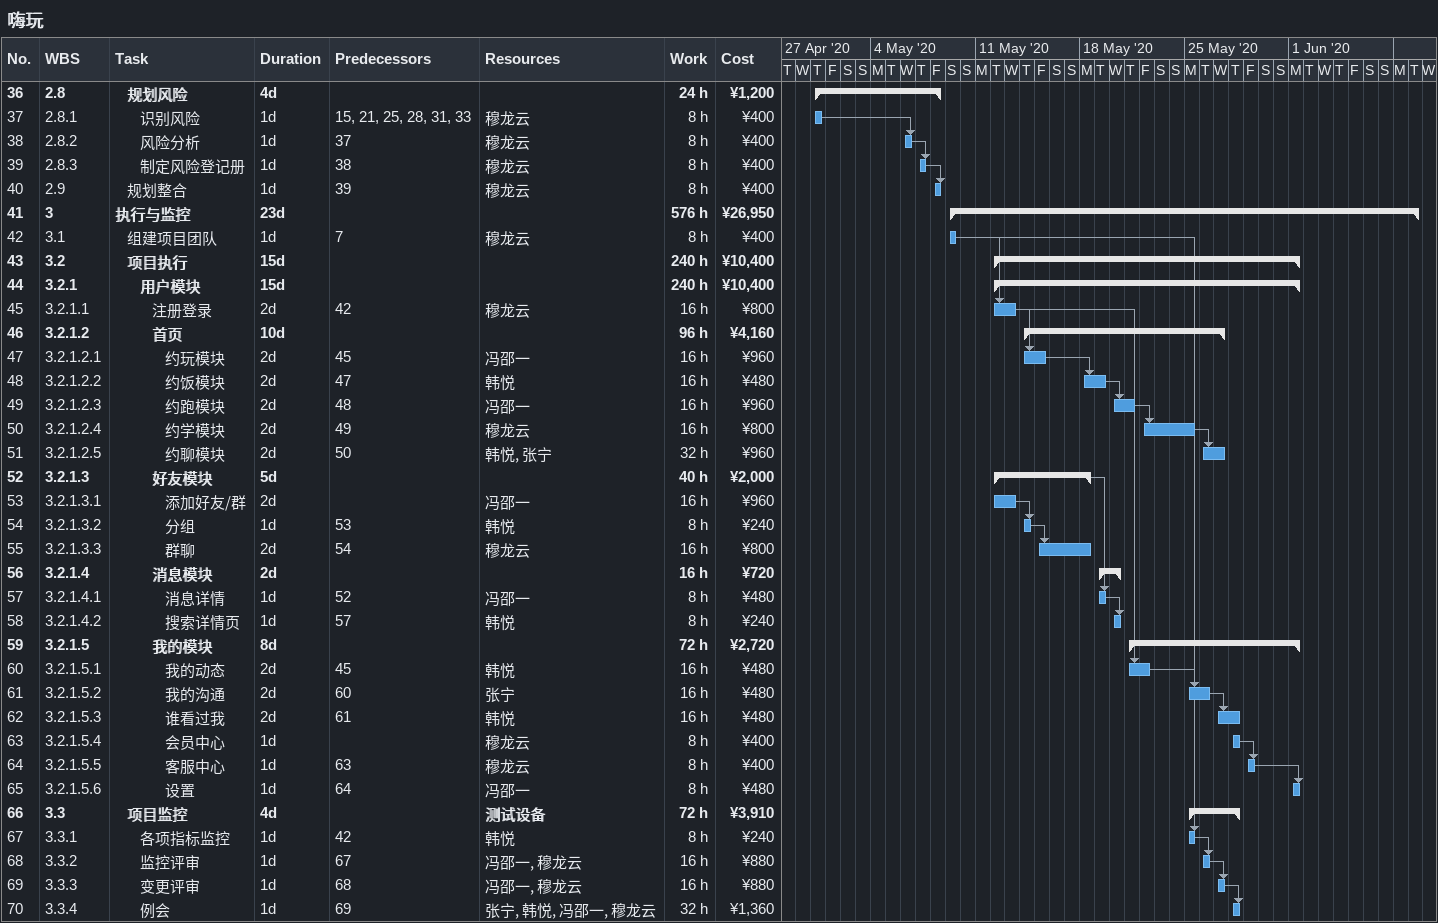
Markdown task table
嗨玩

| ID | WBS | Task | Duration | Start | Finish | Predecessors | Resources | Work (h) | Cost (¥) |
|---|---|---|---|---|---|---|---|---|---|
| 36 | 2.8 | **规划风险** | 4d | 2020-04-30 | 2020-05-08 |  |  | 24 | 1200 |
| 37 | 2.8.1 | 识别风险 | 1d | 2020-04-30 | 2020-04-30 | 15, 21, 25, 28, 31, 33 | 穆龙云 | 8 | 400 |
| 38 | 2.8.2 | 风险分析 | 1d | 2020-05-06 | 2020-05-06 | 37 | 穆龙云 | 8 | 400 |
| 39 | 2.8.3 | 制定风险登记册 | 1d | 2020-05-07 | 2020-05-07 | 38 | 穆龙云 | 8 | 400 |
| 40 | 2.9 | 规划整合 | 1d | 2020-05-08 | 2020-05-08 | 39 | 穆龙云 | 8 | 400 |
| 41 | 3 | **执行与监控** | 23d | 2020-05-09 | 2020-06-09 |  |  | 576 | 26950 |
| 42 | 3.1 | 组建项目团队 | 1d | 2020-05-09 | 2020-05-09 | 7 | 穆龙云 | 8 | 400 |
| 43 | 3.2 | **项目执行** | 15d | 2020-05-12 | 2020-06-01 |  |  | 240 | 10400 |
| 44 | 3.2.1 | **用户模块** | 15d | 2020-05-12 | 2020-06-01 |  |  | 240 | 10400 |
| 45 | 3.2.1.1 | 注册登录 | 2d | 2020-05-12 | 2020-05-13 | 42 | 穆龙云 | 16 | 800 |
| 46 | 3.2.1.2 | **首页** | 10d | 2020-05-14 | 2020-05-27 |  |  | 96 | 4160 |
| 47 | 3.2.1.2.1 | 约玩模块 | 2d | 2020-05-14 | 2020-05-15 | 45 | 冯邵一 | 16 | 960 |
| 48 | 3.2.1.2.2 | 约饭模块 | 2d | 2020-05-18 | 2020-05-19 | 47 | 韩悦 | 16 | 480 |
| 49 | 3.2.1.2.3 | 约跑模块 | 2d | 2020-05-20 | 2020-05-21 | 48 | 冯邵一 | 16 | 960 |
| 50 | 3.2.1.2.4 | 约学模块 | 2d | 2020-05-22 | 2020-05-25 | 49 | 穆龙云 | 16 | 800 |
| 51 | 3.2.1.2.5 | 约聊模块 | 2d | 2020-05-26 | 2020-05-27 | 50 | 韩悦, 张宁 | 32 | 960 |
| 52 | 3.2.1.3 | **好友模块** | 5d | 2020-05-12 | 2020-05-18 |  |  | 40 | 2000 |
| 53 | 3.2.1.3.1 | 添加好友/群 | 2d | 2020-05-12 | 2020-05-13 |  | 冯邵一 | 16 | 960 |
| 54 | 3.2.1.3.2 | 分组 | 1d | 2020-05-14 | 2020-05-14 | 53 | 韩悦 | 8 | 240 |
| 55 | 3.2.1.3.3 | 群聊 | 2d | 2020-05-15 | 2020-05-18 | 54 | 穆龙云 | 16 | 800 |
| 56 | 3.2.1.4 | **消息模块** | 2d | 2020-05-19 | 2020-05-20 |  |  | 16 | 720 |
| 57 | 3.2.1.4.1 | 消息详情 | 1d | 2020-05-19 | 2020-05-19 | 52 | 冯邵一 | 8 | 480 |
| 58 | 3.2.1.4.2 | 搜索详情页 | 1d | 2020-05-20 | 2020-05-20 | 57 | 韩悦 | 8 | 240 |
| 59 | 3.2.1.5 | **我的模块** | 8d | 2020-05-21 | 2020-06-01 |  |  | 72 | 2720 |
| 60 | 3.2.1.5.1 | 我的动态 | 2d | 2020-05-21 | 2020-05-22 | 45 | 韩悦 | 16 | 480 |
| 61 | 3.2.1.5.2 | 我的沟通 | 2d | 2020-05-25 | 2020-05-26 | 60 | 张宁 | 16 | 480 |
| 62 | 3.2.1.5.3 | 谁看过我 | 2d | 2020-05-27 | 2020-05-28 | 61 | 韩悦 | 16 | 480 |
| 63 | 3.2.1.5.4 | 会员中心 | 1d | 2020-05-28 | 2020-05-28 |  | 穆龙云 | 8 | 400 |
| 64 | 3.2.1.5.5 | 客服中心 | 1d | 2020-05-29 | 2020-05-29 | 63 | 穆龙云 | 8 | 400 |
| 65 | 3.2.1.5.6 | 设置 | 1d | 2020-06-01 | 2020-06-01 | 64 | 冯邵一 | 8 | 480 |
| 66 | 3.3 | **项目监控** | 4d | 2020-05-25 | 2020-05-28 |  | 测试设备 | 72 | 3910 |
| 67 | 3.3.1 | 各项指标监控 | 1d | 2020-05-25 | 2020-05-25 | 42 | 韩悦 | 8 | 240 |
| 68 | 3.3.2 | 监控评审 | 1d | 2020-05-26 | 2020-05-26 | 67 | 冯邵一, 穆龙云 | 16 | 880 |
| 69 | 3.3.3 | 变更评审 | 1d | 2020-05-27 | 2020-05-27 | 68 | 冯邵一, 穆龙云 | 16 | 880 |
| 70 | 3.3.4 | 例会 | 1d | 2020-05-28 | 2020-05-28 | 69 | 张宁, 韩悦, 冯邵一, 穆龙云 | 32 | 1360 |
